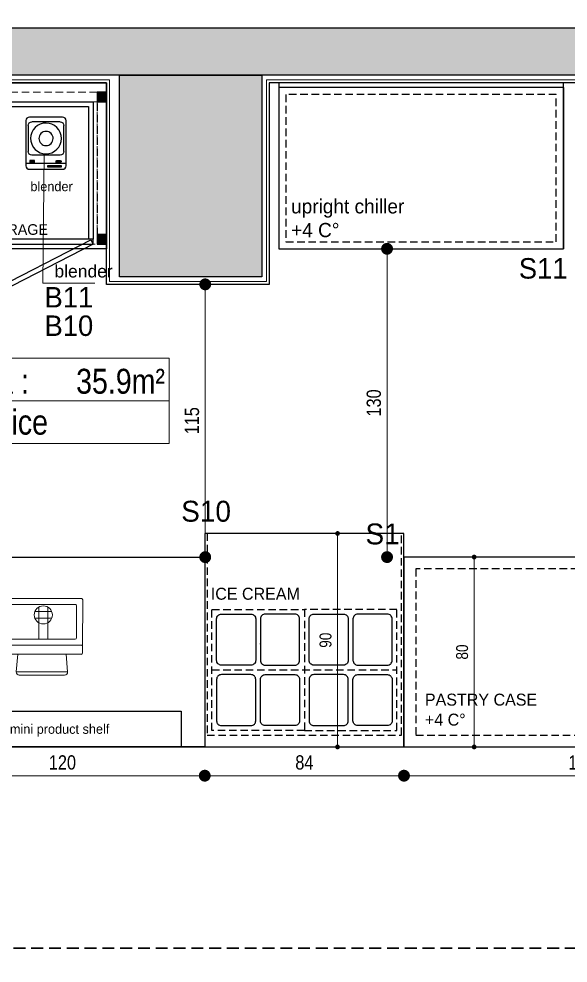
# Model space of a CAD drawing. Header units: millimetres. Extents: x 106699 to 122058, y 158555 to 162844.
# Drawn here: x 112670 to 112901.6, y 160280.4 to 160678.5 of the extents above; entities that cross this region are included whole.
import ezdxf
from ezdxf.enums import TextEntityAlignment as Align

# ---------------------------------------------------------------- set-up
doc = ezdxf.new("R2010")
doc.units = ezdxf.units.MM
for name, pattern in [('$0$4+1 daire_(K) TİP A - C BLOK$0$4+1 (K) 1$0$3+1 daire1$0$131121 243C_L00F00(plan)$0$HIDDEN2', [4.7625, 3.175, -1.5875]), ('1+1 TİP C$0$1+1 TİP C$0$A BLOK 2+1 TİP A$0$A BLOK 2+1 TİP A$0$A Blok TİP-6 (2+1)$0$HIDDEN', [9.525, 6.35, -3.175]), ('11-021_3000-BLOK_K_ZEMIN_KAT_STR$0$HIDDEN2', [4.7625, 3.175, -1.5875]), ('HIDDEN', [0.375, 0.25, -0.125])]:
    doc.linetypes.add(name, pattern=pattern)
for name, color, linetype in [('0-HSL-WLL', 253, 'Continuous'), ('300_Z4_STR_F03$0$2-SPS-RCN', 2, 'Continuous'), ('S2000-002 Çizgi', 7, 'Continuous')]:
    doc.layers.add(name, color=color, linetype=linetype)
for name, color, linetype, lineweight in [('300_Z4_STR_F03$0$AUDIT_D_220920114151-103', 251, 'Continuous', 5), ('AIT - Kitchen Equipment', 4, 'Continuous', 5), ('AIT-KITCHEN EQUIPMENT', 4, 'Continuous', 0), ('no3_alçıpan kesit', 210, 'Continuous', 20), ('no3_yazı tefriş', 152, 'Continuous', 0), ('oda poz', 51, 'Continuous', 13)]:
    doc.layers.add(name, color=color, linetype=linetype, lineweight=lineweight)
doc.layers.add('area', color=200, linetype='Continuous', plot=False)
doc.styles.add('ARTUR', font='l_10646.ttf')
doc.styles.add('BE', font='ARIALN.TTF')
doc.styles.add('EC', font='ARIALN.TTF')
doc.styles.add('SKTÜRK', font='GOTHIC.TTF', dxfattribs={"height": 11})
doc.styles.get("Standard").update_dxf_attribs({"font": 'arial.ttf'})
doc.styles.add('TAKSİM', font='GOTHIC.TTF', dxfattribs={"height": 20})
doc.dimstyles.new('BE-50', dxfattribs={"dimscale": 100, "dimtxt": 0.06, "dimasz": 0.05, "dimexe": 0.025, "dimexo": 0, "dimgap": 0.025, "dimtad": 1, "dimdec": 1, "dimrnd": 0.5, "dimdsep": 46, "dimtxsty": 'BE', "dimblk": 'DOT', "dimcen": 0.5, "dimdle": 0.025, "dimse1": 1, "dimse2": 1, "dimclrd": 256, "dimclre": 256, "dimclrt": 256, "dimadec": 0, "dimazin": 2, "dimtm": 1e-09, "dimtfac": 1, "dimtdec": 1, "dimtix": 1, "dimtmove": 2, "dimatfit": 0, "dimldrblk": 'DOT', "dimfxl": 0.5, "dimfxlon": 1, "dimtolj": 1, "dimlwd": 9, "dimlwe": 0, "dimarcsym": 0})
doc.dimstyles.new('Copy of BE-50', dxfattribs={"dimscale": 100, "dimtxt": 0.05, "dimasz": 0.02, "dimexe": 0.025, "dimexo": 0, "dimgap": 0.025, "dimtad": 1, "dimdec": 1, "dimrnd": 0.5, "dimdsep": 46, "dimtxsty": 'BE', "dimblk": 'DOT', "dimcen": 0.5, "dimdle": 0.025, "dimse1": 1, "dimse2": 1, "dimclrd": 256, "dimclre": 256, "dimclrt": 256, "dimadec": 0, "dimazin": 2, "dimtm": 1e-09, "dimtfac": 1, "dimtdec": 1, "dimtix": 1, "dimtmove": 2, "dimatfit": 0, "dimldrblk": 'DOT', "dimfxl": 0.5, "dimfxlon": 1, "dimtolj": 1, "dimlwd": 9, "dimlwe": 0, "dimarcsym": 0})

# ---------------------------------------------------------------- blocks, each defined once
blk = doc.blocks.new('COLUMN')
at = {"layer": '300_Z4_STR_F03$0$AUDIT_D_220920114151-103', "true_color": 0x303030}
h = blk.add_hatch(color=250, dxfattribs=at)
h.dxf.hatch_style = 1
h.paths.add_polyline_path([(104767.62, 177818.4), (104852.62, 177818.4), (104852.62, 177903.41), (104767.62, 177903.41)])
h.paths.add_polyline_path([(104052.62, 177903.41), (104052.62, 177818.41), (103967.62, 177818.41), (103967.62, 177903.41)])
edge = h.paths.add_edge_path()
edge.add_line((104052.62, 177498.41), (104052.62, 177438.41))
h.paths.add_polyline_path([(103967.62, 177498.41), (104052.62, 177498.41), (104052.62, 177438.41), (103967.62, 177438.41)])
h.paths.add_polyline_path([(104852.62, 177438.41), (104767.62, 177438.41), (104767.62, 177498.41), (104852.62, 177498.41)])
h.paths.add_polyline_path([(104852.62, 177018.41), (104767.62, 177018.41), (104767.62, 177103.41), (104852.62, 177103.41)])
h.paths.add_polyline_path([(103967.62, 176233.41), (103967.62, 176318.41), (104052.62, 176318.41), (104052.62, 176233.41)])
h.paths.add_polyline_path([(103967.62, 177103.41), (104052.62, 177103.41), (104052.62, 177018.41), (103967.62, 177018.41)])
at = {"layer": '300_Z4_STR_F03$0$2-SPS-RCN'}
blk.add_lwpolyline([(104852.62, 177438.41), (104767.62, 177438.41), (104767.62, 177498.41), (104852.62, 177498.41)], close=True, dxfattribs=at)
blk = doc.blocks.new('A$Cf6a8feb6')
at = {"color": 4}
blk.add_line((80.16, 0), (80.16, 120), dxfattribs=at)
blk.add_lwpolyline([(12.16, 0), (82.16, 0), (82.16, 120), (12.16, 120)], close=True, dxfattribs=at)
at = {"color": 4, "linetype": '$0$4+1 daire_(K) TİP A - C BLOK$0$4+1 (K) 1$0$3+1 daire1$0$131121 243C_L00F00(plan)$0$HIDDEN2'}
blk.add_lwpolyline([(77.16, 3), (77.16, 117), (15.16, 117), (15.16, 3)], close=True, dxfattribs=at)
at = {"color": 4}
blk.add_lwpolyline([(80.16, 0), (12.16, 0)], dxfattribs=at)
at = {"style": 'TAKSİM'}
blk.add_text('S11', height=8.64, rotation=270, dxfattribs=at).set_placement((-0.41, 8.52), align=Align.CENTER)
at = {"color": 4, "insert": (33.06, 114.79, -0.01), "char_height": 6, "width": 73.7648, "attachment_point": 1, "rotation": 270}
blk.add_mtext('{\\fManrope Light|b0|i0|c162|p2;upright chiller^J\\fManrope Light|b0|i0|c0|p2;+4 C°}', dxfattribs=at)
blk = doc.blocks.new('*U24')
for p, q in [((-300, 0), (16.3, 0)), ((-300, 0), (-300, -120)), ((16.3, 0), (16.3, -120)), ((-300, -60), (16.3, -60)), ((-300, -120), (16.3, -120))]:
    blk.add_line(p, q)
at = {"style": 'EC'}
blk.add_text('m² ', height=35, dxfattribs=at).set_placement((-36.2, -50))
at = {"linetype": 'ByBlock', "insert": (25, -275), "char_height": 50, "attachment_point": 7, "style": 'ARTUR'}
blk.add_mtext('\\A1;', dxfattribs=at)
at = {"style": 'EC'}
for tag, p in [('ROOMNO', (-287.5, -50)), ('ROOMNAME', (-287.5, -107.5))]:
    blk.add_attdef(tag, p, '', height=35, dxfattribs=at)
blk.add_attdef('BRUT', text='', height=35, dxfattribs=at).set_placement((-36.2, -50), align=Align.RIGHT)
blk = doc.blocks.new('_Dot')
at = {"color": 0, "linetype": 'ByBlock', "lineweight": -2}
blk.add_line((-0.5, 0), (-1, 0), dxfattribs=at)
at = {"color": 0, "linetype": 'ByBlock', "const_width": 0.5}
blk.add_lwpolyline([(-0.25, 0, 1), (0.25, 0, 1)], format="xyb", close=True, dxfattribs=at)
blk = doc.blocks.new('*D40')
at = {"layer": 'Defpoints', "color": 0, "transparency": 16777216}
for p in [(112823.91, 160581.58), (112825.23, 160581.58), (112823.91, 160451.58)]:
    blk.add_point(p, dxfattribs=at)
at = {"layer": 'S2000-002 Çizgi', "color": 134, "lineweight": 9, "true_color": 0x00a5a5, "transparency": 16777216}
blk.add_line((112825.23, 160456.58), (112825.23, 160576.58), dxfattribs=at)
at = {"layer": 'S2000-002 Çizgi', "color": 134, "lineweight": 9, "true_color": 0x00a5a5, "transparency": 16777216, "xscale": 5, "yscale": 5, "zscale": 5}
for p, rotation in [((112825.23, 160581.58), 90), ((112825.23, 160451.58), 270)]:
    blk.add_blockref('_Dot', p, dxfattribs=dict(at, rotation=rotation))
at = {"layer": 'S2000-002 Çizgi', "color": 134, "true_color": 0x00a5a5, "transparency": 16777216, "insert": (112819.67, 160516.58), "char_height": 6, "attachment_point": 5, "rotation": 90, "style": 'BE'}
blk.add_mtext('\\A1;130', dxfattribs=at)
blk = doc.blocks.new('*D41')
at = {"layer": 'Defpoints', "color": 0, "transparency": 16777216}
for p in [(112748.8, 160566.58), (112748.58, 160451.57), (112748.8, 160451.57)]:
    blk.add_point(p, dxfattribs=at)
at = {"layer": 'S2000-002 Çizgi', "color": 134, "lineweight": 9, "true_color": 0x00a5a5, "transparency": 16777216}
blk.add_line((112748.58, 160561.58), (112748.58, 160456.57), dxfattribs=at)
at = {"layer": 'S2000-002 Çizgi', "color": 134, "lineweight": 9, "true_color": 0x00a5a5, "transparency": 16777216, "xscale": 5, "yscale": 5, "zscale": 5}
for p, rotation in [((112748.58, 160566.58), 90), ((112748.58, 160451.57), 270)]:
    blk.add_blockref('_Dot', p, dxfattribs=dict(at, rotation=rotation))
at = {"layer": 'S2000-002 Çizgi', "color": 134, "true_color": 0x00a5a5, "transparency": 16777216, "insert": (112743.01, 160509.07), "char_height": 6, "attachment_point": 5, "rotation": 90, "style": 'BE'}
blk.add_mtext('\\A1;115', dxfattribs=at)
blk = doc.blocks.new('1 - POINT OF SALE - PLAN VIEW')
at = {"layer": 'AIT - Kitchen Equipment', "color": 8}
for p, q in [((107, 389), (259.4, 389)), ((107, 147.7), (107, 389)), ((259.4, 389), (259.4, 147.7)), ((285.4, 382.6), (285.4, 185.5)), ((621.9, 389), (291.7, 389)), ((596.5, 363.6), (317.1, 363.6)), ((628.3, 185.5), (628.3, 382.6)), ((310.8, 357.2), (310.8, 223.6)), ((426.8, 333.1), (497.9, 333.1)), ((443.3, 352.4), (443.3, 219.8)), ((481.4, 352.4), (481.4, 219.8)), ((602.9, 223.6), (602.9, 357.2)), ((426.8, 305.7), (497.9, 305.7)), ((317.1, 217.2), (596.5, 217.2)), ((285.4, 185.5), (285.4, 159.6)), ((621.9, 191.8), (291.7, 191.8)), ((628.3, 159.6), (628.3, 185.5)), ((259.4, 147.7), (107, 147.7)), ((291.7, 153.3), (621.9, 153.3)), ((355.2, 153.3), (348.7, 78.9)), ((564.9, 78.9), (558.4, 153.3)), ((564.9, 79), (348.7, 79)), ((361.4, 65.1), (552.3, 65.1))]:
    blk.add_line(p, q, dxfattribs=at)
blk.add_circle((462.3, 319.4), 38.1, dxfattribs=at)
for centre, radius, start, end in [((291.7, 382.6), 6.35, 90, 180), ((317.1, 357.2), 6.35, 90, 180), ((596.5, 357.2), 6.35, 0, 90), ((621.9, 382.6), 6.35, 360, 90), ((317.1, 223.6), 6.35, 180, 270), ((596.5, 223.6), 6.35, 270, 360), ((291.7, 185.5), 6.35, 90, 180), ((291.7, 159.6), 6.35, 180, 270), ((621.9, 185.5), 6.35, 0, 90), ((621.9, 159.6), 6.35, 270, 0), ((361.4, 77.8), 12.7, 175, 270), ((552.3, 77.8), 12.7, 270, 5)]:
    blk.add_arc(centre, radius, start, end, dxfattribs=at)
blk = doc.blocks.new('A$C5b66a317')
at = {"color": 4}
blk.add_line((65, 110), (80, 110), dxfattribs=at)
for points in [[(0, 0), (0, 120), (80, 120), (80, 0)], [(65, 10), (65, 110)], [(65, 10), (80, 10)], [(0, 0), (80, 0)]]:
    blk.add_lwpolyline(points, dxfattribs=at)
at = {"layer": 'S2000-002 Çizgi', "color": 8, "true_color": 0x7a7a7a, "xscale": 0.1000002334292748, "yscale": 0.1000002334292748, "zscale": 0.1000002334292748, "rotation": 89.94642514503302}
blk.add_blockref('1 - POINT OF SALE - PLAN VIEW', (56.28, 5.68), dxfattribs=at)
at = {"layer": 'S2000-002 Çizgi', "color": 8, "true_color": 0x7a7a7a, "insert": (70.52, 37.86, 0), "char_height": 4, "width": 105.5846, "attachment_point": 1, "rotation": 90.009}
blk.add_mtext('{\\fManrope Light|b0|i0|c0|p2;mini \\fManrope Light|b0|i0|c162|p2;product shelf}', dxfattribs=at)
blk = doc.blocks.new('ıcecreammm')
at = {"color": 4}
blk.add_lwpolyline([(113109.2, 168600.73), (113025.2, 168600.73), (113025.2, 168510.73), (113109.2, 168510.73)], close=True, dxfattribs=at)
at = {"color": 4, "linetype": '$0$4+1 daire_(K) TİP A - C BLOK$0$4+1 (K) 1$0$3+1 daire1$0$131121 243C_L00F00(plan)$0$HIDDEN2'}
blk.add_lwpolyline([(113108.2, 168600.73), (113026.2, 168600.73), (113026.2, 168515.73), (113108.2, 168515.73)], close=True, dxfattribs=at)
at = {"layer": 'S2000-002 Çizgi', "color": 8, "linetype": '$0$4+1 daire_(K) TİP A - C BLOK$0$4+1 (K) 1$0$3+1 daire1$0$131121 243C_L00F00(plan)$0$HIDDEN2', "true_color": 0x7a7a7a}
blk.add_line((113028.2, 168543.22), (113106.2, 168543.22), dxfattribs=at)
for points in [[(113028.2, 168568.72), (113067.2, 168568.72), (113067.2, 168517.72), (113028.2, 168517.72)], [(113106.2, 168568.72), (113067.2, 168568.72), (113067.2, 168517.72), (113106.2, 168517.72)]]:
    blk.add_lwpolyline(points, close=True, dxfattribs=at)
at = {"layer": 'S2000-002 Çizgi', "color": 8, "true_color": 0x7a7a7a}
for points in [[(113044.7, 168545.22), (113032.2, 168545.22, -0.414214), (113030.2, 168547.22), (113030.2, 168564.72, -0.414214), (113032.2, 168566.72), (113044.7, 168566.72, -0.414214), (113046.7, 168564.72), (113046.7, 168547.22, -0.414214)], [(113050.7, 168545.22), (113063.2, 168545.22, 0.414214), (113065.2, 168547.22), (113065.2, 168564.72, 0.414214), (113063.2, 168566.72), (113050.7, 168566.72, 0.414214), (113048.7, 168564.72), (113048.7, 168547.22, 0.414214)], [(113083.7, 168545.22), (113071.2, 168545.22, -0.414214), (113069.2, 168547.22), (113069.2, 168564.72, -0.414214), (113071.2, 168566.72), (113083.7, 168566.72, -0.414214), (113085.7, 168564.72), (113085.7, 168547.22, -0.414214)], [(113089.7, 168545.22), (113102.2, 168545.22, 0.414214), (113104.2, 168547.22), (113104.2, 168564.72, 0.414214), (113102.2, 168566.72), (113089.7, 168566.72, 0.414214), (113087.7, 168564.72), (113087.7, 168547.22, 0.414214)], [(113044.7, 168541.22), (113032.2, 168541.22, 0.414214), (113030.2, 168539.22), (113030.2, 168521.72, 0.414214), (113032.2, 168519.72), (113044.7, 168519.72, 0.414214), (113046.7, 168521.72), (113046.7, 168539.22, 0.414214)], [(113050.7, 168541.22), (113063.2, 168541.22, -0.414214), (113065.2, 168539.22), (113065.2, 168521.72, -0.414214), (113063.2, 168519.72), (113050.7, 168519.72, -0.414214), (113048.7, 168521.72), (113048.7, 168539.22, -0.414214)], [(113083.7, 168541.22), (113071.2, 168541.22, 0.414214), (113069.2, 168539.22), (113069.2, 168521.72, 0.414214), (113071.2, 168519.72), (113083.7, 168519.72, 0.414214), (113085.7, 168521.72), (113085.7, 168539.22, 0.414214)], [(113089.7, 168541.22), (113102.2, 168541.22, -0.414214), (113104.2, 168539.22), (113104.2, 168521.72, -0.414214), (113102.2, 168519.72), (113089.7, 168519.72, -0.414214), (113087.7, 168521.72), (113087.7, 168539.22, -0.414214)]]:
    blk.add_lwpolyline(points, format="xyb", close=True, dxfattribs=at)
blk.add_point((113048.7, 168554.15), dxfattribs=at)
blk.add_point((113048.7, 168554.15), dxfattribs=at)
at = {"insert": (113024.13, 168610.04), "char_height": 8.82, "width": 48.0583, "attachment_point": 5, "style": 'SKTÜRK'}
blk.add_mtext('^IS10', dxfattribs=at)
at = {"color": 4, "insert": (113065.31, 168577.84), "char_height": 5.0545, "width": 76.8983, "attachment_point": 3}
blk.add_mtext('{\\fManrope Light|b0|i0|c162|p2;ICE CREAM}', dxfattribs=at)
blk = doc.blocks.new('*D45')
at = {"layer": 'Defpoints', "color": 0, "transparency": 16777216}
for p in [(112628.37, 160371.6), (112748.37, 160371.6), (112748.37, 160359.42)]:
    blk.add_point(p, dxfattribs=at)
at = {"layer": 'S2000-002 Çizgi', "color": 134, "lineweight": 9, "true_color": 0x00a5a5, "transparency": 16777216}
blk.add_line((112633.37, 160359.42), (112743.37, 160359.42), dxfattribs=at)
at = {"layer": 'S2000-002 Çizgi', "color": 134, "lineweight": 9, "true_color": 0x00a5a5, "transparency": 16777216, "xscale": 5, "yscale": 5, "zscale": 5, "rotation": 180}
blk.add_blockref('_Dot', (112628.37, 160359.42), dxfattribs=at)
at = {"layer": 'S2000-002 Çizgi', "color": 134, "lineweight": 9, "true_color": 0x00a5a5, "transparency": 16777216, "xscale": 5, "yscale": 5, "zscale": 5}
blk.add_blockref('_Dot', (112748.37, 160359.42), dxfattribs=at)
at = {"layer": 'S2000-002 Çizgi', "color": 134, "true_color": 0x00a5a5, "transparency": 16777216, "insert": (112688.37, 160364.98), "char_height": 6, "attachment_point": 5, "style": 'BE'}
blk.add_mtext('\\A1;120', dxfattribs=at)
blk = doc.blocks.new('*D46')
at = {"layer": 'Defpoints', "color": 0, "transparency": 16777216}
for p in [(112748.37, 160371.6), (112832.37, 160361.55), (112832.37, 160359.42)]:
    blk.add_point(p, dxfattribs=at)
at = {"layer": 'S2000-002 Çizgi', "color": 134, "lineweight": 9, "true_color": 0x00a5a5, "transparency": 16777216}
blk.add_line((112753.37, 160359.42), (112827.37, 160359.42), dxfattribs=at)
at = {"layer": 'S2000-002 Çizgi', "color": 134, "lineweight": 9, "true_color": 0x00a5a5, "transparency": 16777216, "xscale": 5, "yscale": 5, "zscale": 5, "rotation": 180}
blk.add_blockref('_Dot', (112748.37, 160359.42), dxfattribs=at)
at = {"layer": 'S2000-002 Çizgi', "color": 134, "lineweight": 9, "true_color": 0x00a5a5, "transparency": 16777216, "xscale": 5, "yscale": 5, "zscale": 5}
blk.add_blockref('_Dot', (112832.37, 160359.42), dxfattribs=at)
at = {"layer": 'S2000-002 Çizgi', "color": 134, "true_color": 0x00a5a5, "transparency": 16777216, "insert": (112790.37, 160364.98), "char_height": 6, "attachment_point": 5, "style": 'BE'}
blk.add_mtext('\\A1;84', dxfattribs=at)
blk = doc.blocks.new('*D47')
at = {"layer": 'Defpoints', "color": 0, "transparency": 16777216}
for p in [(112832.37, 160361.55), (112982.37, 160359.42), (112982.37, 160359.42)]:
    blk.add_point(p, dxfattribs=at)
at = {"layer": 'S2000-002 Çizgi', "color": 134, "lineweight": 9, "true_color": 0x00a5a5, "transparency": 16777216}
blk.add_line((112837.37, 160359.42), (112977.37, 160359.42), dxfattribs=at)
at = {"layer": 'S2000-002 Çizgi', "color": 134, "lineweight": 9, "true_color": 0x00a5a5, "transparency": 16777216, "xscale": 5, "yscale": 5, "zscale": 5, "rotation": 180}
blk.add_blockref('_Dot', (112832.37, 160359.42), dxfattribs=at)
at = {"layer": 'S2000-002 Çizgi', "color": 134, "lineweight": 9, "true_color": 0x00a5a5, "transparency": 16777216, "xscale": 5, "yscale": 5, "zscale": 5}
blk.add_blockref('_Dot', (112982.37, 160359.42), dxfattribs=at)
at = {"layer": 'S2000-002 Çizgi', "color": 134, "true_color": 0x00a5a5, "transparency": 16777216, "insert": (112907.37, 160364.98), "char_height": 6, "attachment_point": 5, "style": 'BE'}
blk.add_mtext('\\A1;150', dxfattribs=at)
blk = doc.blocks.new('A$C14a1ed1b')
at = {"color": 4}
blk.add_lwpolyline([(34.69, 80.05), (34.69, 0), (184.69, 0), (184.69, 80.05), (34.69, 80.05)], dxfattribs=at)
at = {"color": 4, "linetype": '$0$4+1 daire_(K) TİP A - C BLOK$0$4+1 (K) 1$0$3+1 daire1$0$131121 243C_L00F00(plan)$0$HIDDEN2'}
blk.add_lwpolyline([(39.69, 75.05), (39.69, 5), (179.69, 5), (179.69, 75.05)], close=True, dxfattribs=at)
at = {"insert": (24.03, 89.73), "char_height": 8.82, "width": 48.0583, "attachment_point": 5, "style": 'SKTÜRK'}
blk.add_mtext('^IS1', dxfattribs=at)
at = {"color": 4, "insert": (43.51, 22.46, 0), "char_height": 5.0545, "width": 76.8983, "attachment_point": 1}
blk.add_mtext('{\\fManrope Light|b0|i0|c162|p2;PASTRY CASE^J\\fManrope Light|b0|i0|c0|p2;+4 C°}', dxfattribs=at)
blk = doc.blocks.new('blender-flat-1')
for p, q in [((19.48, -8.56), (19.52, 8.44)), ((1.98, -6.01), (2.02, 5.99)), ((3.52, 7.49), (14.52, 7.46)), ((15.98, -6.05), (16.02, 5.95)), ((18.67, 6.75), (18.67, 4.85)), ((20.97, -2.15), (20.47, -2.15)), ((20.97, -3.65), (20.47, -3.65)), ((14.48, -7.54), (3.48, -7.51)), ((20.97, -5.15), (20.47, -5.15))]:
    blk.add_line(p, q)
at = {"extrusion": (-1.52846e-08, 6.3311e-09, 1), "elevation": 0}
blk.add_lwpolyline([(-0.02, -7), (0.02, 7, -0.414214), (1.52, 8.5), (20.52, 8.44, -0.414214), (22.02, 6.94), (21.98, -7.06, -0.414214), (20.48, -8.56), (1.48, -8.5, -0.414214)], format="xyb", close=True, dxfattribs=at)
for points in [[(18.25, 4.85), (18.25, 6.75), (19.1, 6.75), (19.09, 4.85)], [(20.96, -6.65), (20.46, -6.65), (20.48, -0.65), (20.98, -0.65)], [(19.06, -4.32), (18.43, -4.32), (18.43, -4.53), (18.22, -4.53), (18.21, -6.22), (18.42, -6.23), (18.42, -6.44), (18.85, -6.44), (19.06, -6.23), (19.06, -6.02), (19.27, -6.02), (19.27, -5.8), (19.06, -4.74)]]:
    blk.add_lwpolyline(points, close=True, dxfattribs=at)
for points in [[(18.64, -4.32), (18.64, -5.17), (18.42, -5.38), (18.64, -5.38), (18.63, -6.23), (18.85, -6.23), (18.85, -6.44)], [(18.42, -5.38), (18.43, -4.74), (19.06, -4.74), (19.27, -4.96), (19.27, -5.8)], [(18.64, -4.74), (18.85, -6.01), (19.06, -6.02)], [(19.27, -6.02), (18.85, -4.74)]]:
    blk.add_lwpolyline(points, dxfattribs=at)
for major_axis in [(2.49, 6.01), (1.15, 2.77)]:
    blk.add_ellipse((9, -0.03), major_axis=major_axis, ratio=1)
for centre, start_param, end_param in [((3.52, 5.99), 0.389828, 1.960625), ((14.52, 5.96), 5.102217, 6.673014), ((3.48, -6.01), 1.960625, 3.531421), ((14.48, -6.04), 3.531421, 5.102217)]:
    blk.add_ellipse(centre, major_axis=(0.57, 1.39), ratio=1, start_param=start_param, end_param=end_param)
blk = doc.blocks.new('A$Cd388aafc')
at = {"color": 163, "true_color": 0x407dbf}
for points in [[(24.06, 24.5), (24.06, 82.5), (74, 82.5), (74, 24.5)], [(26.06, 24.5), (26.06, 80.5), (72, 80.5), (72, 24.5)], [(24.06, 22.5), (74, 22.5), (74, 24.5), (24.06, 24.5), (24.06, 22.5)], [(74, 22.5), (30.09, 0), (29.09, 1.73), (73, 24.23), (74, 22.5)]]:
    blk.add_lwpolyline(points, dxfattribs=at)
at = {"color": 163, "linetype": '1+1 TİP C$0$1+1 TİP C$0$A BLOK 2+1 TİP A$0$A BLOK 2+1 TİP A$0$A Blok TİP-6 (2+1)$0$HIDDEN', "ltscale": 0.5, "true_color": 0x407dbf}
blk.add_arc((122.63, 35.38), 99.41, 187.4421, 199.7817, dxfattribs=at)
at = {"color": 163, "true_color": 0x407dbf, "insert": (0, 30.88, 0), "char_height": 4.5, "width": 80.2718, "attachment_point": 1}
blk.add_mtext('\\A1;\\pi25.45733;{\\fManrope Light|b0|i0|c0|p2;STORAGE}', dxfattribs=at)
blk = doc.blocks.new('*D235')
at = {"layer": 'Defpoints', "color": 0, "transparency": 16777216}
for p in [(112832.37, 160451.6), (112832.37, 160371.55), (112861.95, 160371.55)]:
    blk.add_point(p, dxfattribs=at)
at = {"layer": 'S2000-002 Çizgi', "color": 134, "lineweight": 9, "true_color": 0x00a5a5, "transparency": 16777216}
blk.add_line((112861.95, 160449.6), (112861.95, 160373.55), dxfattribs=at)
at = {"layer": 'S2000-002 Çizgi', "color": 134, "lineweight": 9, "true_color": 0x00a5a5, "transparency": 16777216, "xscale": 2, "yscale": 2, "zscale": 2}
for p, rotation in [((112861.95, 160451.6), 90), ((112861.95, 160371.55), 270)]:
    blk.add_blockref('_Dot', p, dxfattribs=dict(at, rotation=rotation))
at = {"layer": 'S2000-002 Çizgi', "color": 134, "true_color": 0x00a5a5, "transparency": 16777216, "insert": (112856.9, 160411.57), "char_height": 5, "attachment_point": 5, "rotation": 90, "style": 'BE'}
blk.add_mtext('\\A1;80', dxfattribs=at)
blk = doc.blocks.new('*D236')
at = {"layer": 'Defpoints', "color": 0, "transparency": 16777216}
for p in [(112790.37, 160461.55), (112790.37, 160371.55), (112804.36, 160371.55)]:
    blk.add_point(p, dxfattribs=at)
at = {"layer": 'S2000-002 Çizgi', "color": 134, "lineweight": 9, "true_color": 0x00a5a5, "transparency": 16777216}
blk.add_line((112804.36, 160459.55), (112804.36, 160373.55), dxfattribs=at)
at = {"layer": 'S2000-002 Çizgi', "color": 134, "lineweight": 9, "true_color": 0x00a5a5, "transparency": 16777216, "xscale": 2, "yscale": 2, "zscale": 2}
for p, rotation in [((112804.36, 160461.55), 90), ((112804.36, 160371.55), 270)]:
    blk.add_blockref('_Dot', p, dxfattribs=dict(at, rotation=rotation))
at = {"layer": 'S2000-002 Çizgi', "color": 134, "true_color": 0x00a5a5, "transparency": 16777216, "insert": (112799.31, 160416.55), "char_height": 5, "attachment_point": 5, "rotation": 90, "style": 'BE'}
blk.add_mtext('\\A1;90', dxfattribs=at)

msp = doc.modelspace()

# ---------------------------------------------------------------- hatches: boundary and pattern name
h = msp.add_hatch(color=4)
h.dxf.hatch_style = 1
h.paths.add_polyline_path([(112706.98, 160643.58), (112702.98, 160643.58), (112702.98, 160647.58), (112706.98, 160647.58)])
h = msp.add_hatch(color=4)
h.dxf.hatch_style = 1
h.paths.add_polyline_path([(112706.98, 160583.58), (112702.98, 160583.58), (112702.98, 160587.58), (112706.98, 160587.58)])
at = {"layer": '0-HSL-WLL', "true_color": 0x7a7a7a}
h = msp.add_hatch(color=8, dxfattribs=at)
h.dxf.hatch_style = 1
h.paths.add_polyline_path([(112332.37, 160910.9), (112307.37, 160910.9), (112307.37, 160654.78), (112332.36, 160654.78), (112332.36, 160674.78), (112332.36, 160674.78), (112332.36, 160654.78), (113585.75, 160654.78), (113585.75, 160127.9), (113949.1, 160127.9), (113949.1, 160147.9), (113605.75, 160147.9), (113605.75, 160674.78), (112332.36, 160674.78), (112332.36, 160654.82), (112332.36, 160654.78), (112332.36, 160674.78)])
h.paths.add_polyline_path([(112332.37, 160569.78), (112307.37, 160569.78), (112307.37, 160351.53), (112307.37, 160281.65), (112332.37, 160281.65)], flags=17)
h.paths.add_polyline_path([(113892.37, 159769.78), (113892.37, 159789.78), (113192.37, 159789.78), (113192.37, 159769.78)])
h.paths.add_polyline_path([(112772.37, 159789.78), (112772.37, 159769.78), (113107.37, 159769.78), (113107.37, 159789.78)])
h.paths.add_polyline_path([(112712.37, 159769.78), (112712.37, 159789.78), (112392.37, 159789.78), (112392.37, 159769.78)])

# ---------------------------------------------------------------- linework, layer by layer
at = {"color": 4}
msp.add_lwpolyline([(112702.98, 160651.58), (112706.98, 160651.58), (112706.98, 160581.58), (112702.98, 160581.58)], dxfattribs=at)
at = {"color": 4, "linetype": '$0$4+1 daire_(K) TİP A - C BLOK$0$4+1 (K) 1$0$3+1 daire1$0$131121 243C_L00F00(plan)$0$HIDDEN2'}
msp.add_lwpolyline([(112706.98, 160647.58), (112702.98, 160647.58), (112702.98, 160587.58), (112706.98, 160587.58)], close=True, dxfattribs=at)
at = {"color": 4}
for points in [[(112706.98, 160647.58), (112702.98, 160647.58), (112702.98, 160643.58), (112706.98, 160643.58)], [(112706.98, 160587.58), (112702.98, 160587.58), (112702.98, 160583.58), (112706.98, 160583.58)]]:
    msp.add_lwpolyline(points, close=True, dxfattribs=at)
at = {"layer": '300_Z4_STR_F03$0$2-SPS-RCN'}
msp.add_lwpolyline([(112332.36, 160654.78), (112332.36, 160674.78), (113605.75, 160674.78), (113605.75, 160147.9), (113949.1, 160147.9), (113949.1, 160127.9), (113585.75, 160127.9), (113585.75, 160654.78), (112332.36, 160654.78)], dxfattribs=at)
at = {"layer": '300_Z4_STR_F03$0$AUDIT_D_220920114151-103', "color": 214, "linetype": 'HIDDEN', "lineweight": 30, "ltscale": 20, "true_color": 0xae1ea2}
msp.add_line((113632.74, 160286.74), (111915.96, 160286.74), dxfattribs=at)
at = {"layer": 'AIT-KITCHEN EQUIPMENT', "linetype": '11-021_3000-BLOK_K_ZEMIN_KAT_STR$0$HIDDEN2'}
msp.add_line((112702.98, 160647.58), (112401.57, 160647.58), dxfattribs=at)
msp.add_lwpolyline([(112527.58, 160583.58), (112702.98, 160583.58), (112702.98, 160643.58), (112527.58, 160643.58)], close=True, dxfattribs=at)
at = {"layer": 'area'}
for points in [[(113255.57, 159994.18), (113255.57, 160441.58), (113185.57, 160441.58), (113185.57, 160566.58), (113101.57, 160566.58), (113101.57, 160651.58), (112775.57, 160651.58), (112775.57, 160566.58), (112706.98, 160566.58), (112706.98, 160651.58), (112397.57, 160651.58), (112397.57, 160566.58), (112335.37, 160566.58), (112335.37, 160371.6), (112990.37, 160371.58), (112990.37, 159857.99), (113000.37, 159857.98), (113000.37, 159792.98), (113104.17, 159792.98), (113104.17, 159857.98), (113185.57, 159857.97), (113185.57, 159982.58), (113255.57, 159982.58)], [(112335.39, 159857.78), (112335.37, 160371.6), (112990.37, 160371.6), (112990.37, 160057.26), (112990.37, 160057.26), (112990.37, 159989.58), (112990.37, 159989.58), (112990.37, 159857.98), (112990.37, 159857.98), (112990.37, 159792.98), (112803.57, 159792.98), (112803.57, 159907.98), (112793.57, 159907.98), (112793.57, 159857.98), (112706.17, 159857.98), (112706.17, 159907.98), (112696.17, 159907.98), (112696.17, 159792.98), (112395.57, 159792.98), (112395.34, 159857.99), (112335.39, 159857.78)]]:
    msp.add_lwpolyline(points, dxfattribs=at)
at = {"layer": 'no3_alçıpan kesit'}
for points in [[(112335.37, 160567.78), (112396.37, 160567.78), (112396.37, 160652.78), (112708.18, 160652.78), (112708.18, 160567.78), (112774.37, 160567.78), (112774.37, 160652.78), (113102.77, 160652.78), (113102.77, 160567.78), (113186.77, 160567.78)], [(112335.37, 160566.58), (112397.57, 160566.58), (112397.57, 160651.58), (112706.98, 160651.58), (112706.98, 160566.58), (112775.57, 160566.58), (112775.57, 160651.58), (113101.57, 160651.58), (113101.57, 160566.58), (113185.57, 160566.58)]]:
    msp.add_lwpolyline(points, dxfattribs=at)
at = {"layer": 'no3_yazı tefriş', "elevation": 0}
msp.add_lwpolyline([(112680.7, 160621.68), (112680.1, 160567.02), (112702.07, 160567.02)], dxfattribs=at)
at = {"layer": 'S2000-002 Çizgi'}
msp.add_lwpolyline([(112702.98, 160581.58), (112397.57, 160581.58), (112397.57, 160651.58), (112703.08, 160651.58)], dxfattribs=at)

# ---------------------------------------------------------------- block references
for name, p, rotation in [('COLUMN', (290210.78, 55802.16), 90), ('A$Cf6a8feb6', (112899.57, 160569.42), 90), ('A$C5b66a317', (112628.37, 160451.6), 270)]:
    msp.add_blockref(name, p, dxfattribs=dict(rotation=rotation))
at = {"extrusion": (-4.81981e-07, -4.54741e-07, -1), "zscale": -1, "rotation": 270.1658732436698}
msp.add_blockref('blender-flat-1', (-112681.45, 160637.1, -0.13), dxfattribs=at)
msp.add_blockref('ıcecreammm', (-276.83, -8139.18))
at = {"layer": 'oda poz', "xscale": 0.3000000000000001, "yscale": 0.3000000000000001, "zscale": 0.3000000000000001}
msp.add_blockref('*U24', (112728.43, 160535.48), dxfattribs=at).add_auto_attribs({'ROOMNO': 'Area :', 'ROOMNAME': 'Service', 'BRUT': '35.9'})
at = {"layer": 'S2000-002 Çizgi'}
for name, p in [('A$Cd388aafc', (112627.38, 160561.08)), ('A$C14a1ed1b', (112797.68, 160371.55))]:
    msp.add_blockref(name, p, dxfattribs=at)

# ---------------------------------------------------------------- texts
at = {"style": 'TAKSİM'}
for s, p in [('B11', (112691.09, 160556.83)), ('B10', (112691.09, 160544.83))]:
    msp.add_text(s, height=8.64, dxfattribs=at).set_placement(p, align=Align.CENTER)
at = {"layer": 'no3_yazı tefriş', "insert": (112685, 160574.76), "char_height": 5.2762, "width": 80.2718, "attachment_point": 1}
msp.add_mtext('{\\W1;blender}', dxfattribs=at)
at = {"layer": 'S2000-002 Çizgi', "color": 8, "true_color": 0x7a7a7a, "insert": (112674.87, 160605.81, 0), "char_height": 4, "width": 80.2718, "attachment_point": 7}
msp.add_mtext('{\\fManrope Light|b0|i0|c0|p2;blender}', dxfattribs=at)

# ---------------------------------------------------------------- dimensions: what is measured, and where the dimension line sits
at = {"layer": 'S2000-002 Çizgi', "color": 8, "true_color": 0x7a7a7a}
for base, p1, p2, picture, middle in [((112825.23, 160581.58), (112823.91, 160451.58), (112823.91, 160581.58), '*D40', (112819.67, 160516.58)), ((112748.58, 160451.57), (112748.8, 160566.58), (112748.8, 160451.57), '*D41', (112743.01, 160509.07))]:
    dim = msp.add_linear_dim(base=base, p1=p1, p2=p2, angle=90, dimstyle='BE-50', dxfattribs=at)
    dim.commit()
    dim.dimension.update_dxf_attribs({"geometry": picture, "text_midpoint": middle})
at = {"layer": 'S2000-002 Çizgi'}
for base, p1, p2, picture, middle in [((112804.36, 160371.55), (112790.37, 160461.55), (112790.37, 160371.55), '*D236', (112799.31, 160416.55)), ((112861.9496, 160371.5506), (112832.3685, 160451.5962), (112832.3685, 160371.5506), '*D235', (112856.8968, 160411.5734))]:
    dim = msp.add_linear_dim(base=base, p1=p1, p2=p2, angle=90, dimstyle='Copy of BE-50', dxfattribs=at)
    dim.commit()
    dim.dimension.update_dxf_attribs({"geometry": picture, "text_midpoint": middle})
at = {"layer": 'S2000-002 Çizgi', "color": 8, "true_color": 0x7a7a7a}
for base, p1, p2, picture, middle in [((112748.37, 160359.42), (112628.37, 160371.6), (112748.37, 160371.6), '*D45', (112688.37, 160364.98)), ((112832.37, 160359.42), (112748.37, 160371.6), (112832.37, 160361.55), '*D46', (112790.37, 160364.98)), ((112982.37, 160359.42), (112832.37, 160361.55), (112982.37, 160359.42), '*D47', (112907.37, 160364.98))]:
    dim = msp.add_linear_dim(base=base, p1=p1, p2=p2, dimstyle='BE-50', dxfattribs=at)
    dim.commit()
    dim.dimension.update_dxf_attribs({"geometry": picture, "text_midpoint": middle})

doc.saveas('drawing.dxf')
